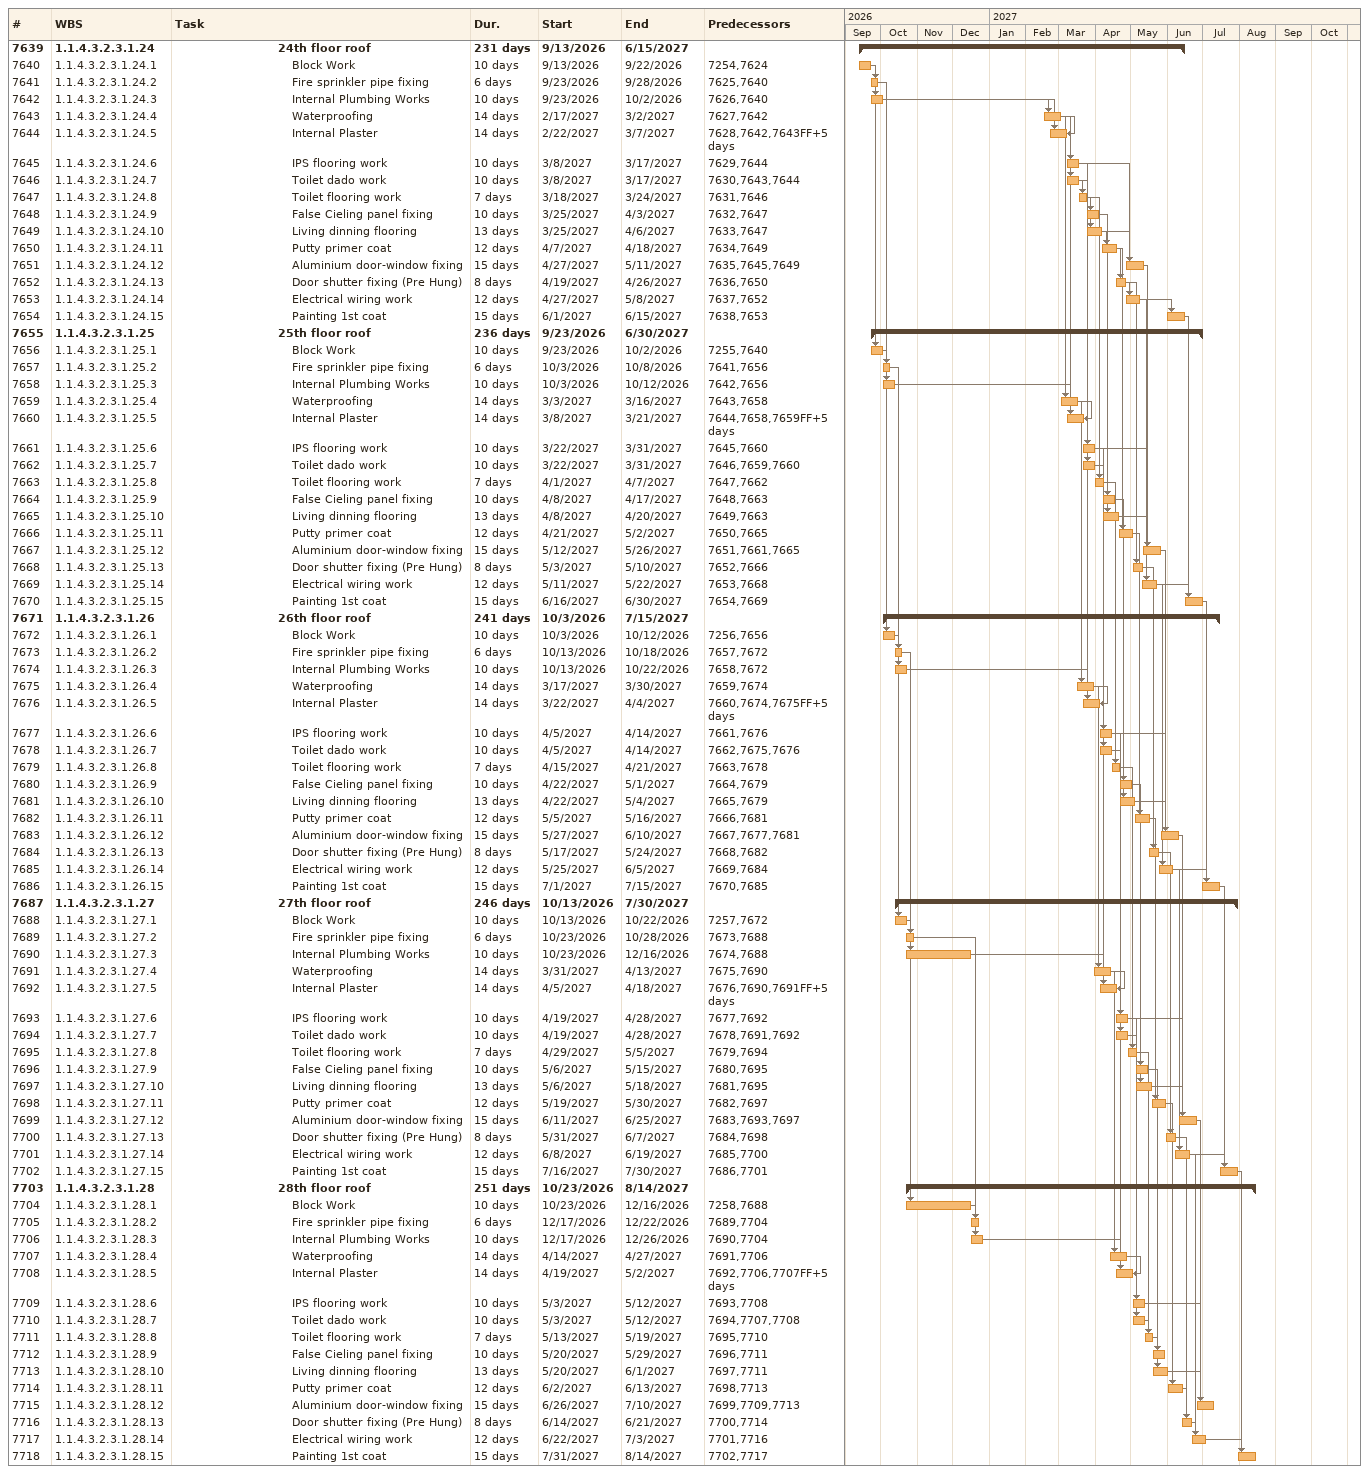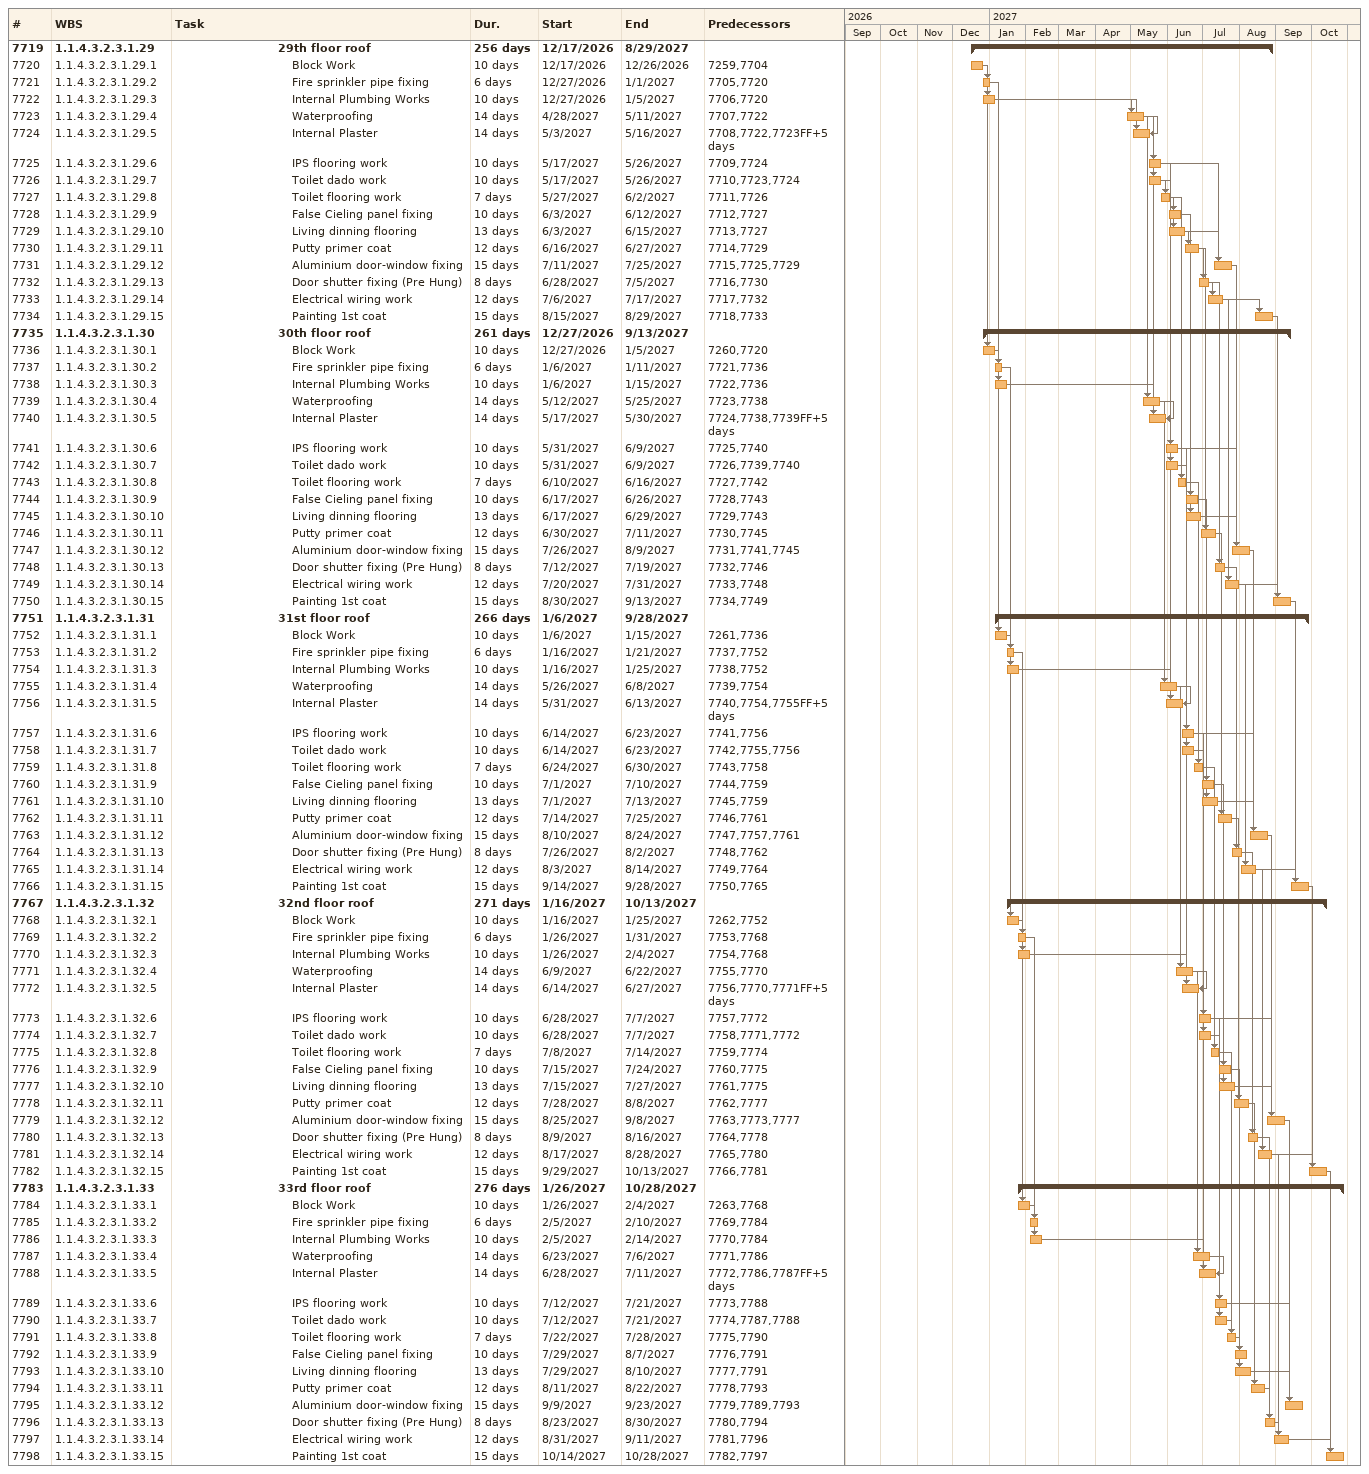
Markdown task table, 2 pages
| ID | WBS | Task | Duration | Start | Finish | Predecessors |
|---|---|---|---|---|---|---|
| 7639 | 1.1.4.3.2.3.1.24 | **24th floor roof** | 231d | 2026-09-13 | 2027-06-15 |  |
| 7640 | 1.1.4.3.2.3.1.24.1 | Block Work | 10d | 2026-09-13 | 2026-09-22 | 7254, 7624 |
| 7641 | 1.1.4.3.2.3.1.24.2 | Fire sprinkler pipe fixing | 6d | 2026-09-23 | 2026-09-28 | 7625, 7640 |
| 7642 | 1.1.4.3.2.3.1.24.3 | Internal Plumbing Works | 10d | 2026-09-23 | 2026-10-02 | 7626, 7640 |
| 7643 | 1.1.4.3.2.3.1.24.4 | Waterproofing | 14d | 2027-02-17 | 2027-03-02 | 7627, 7642 |
| 7644 | 1.1.4.3.2.3.1.24.5 | Internal Plaster | 14d | 2027-02-22 | 2027-03-07 | 7628, 7642, 7643FF+5d |
| 7645 | 1.1.4.3.2.3.1.24.6 | IPS flooring work | 10d | 2027-03-08 | 2027-03-17 | 7629, 7644 |
| 7646 | 1.1.4.3.2.3.1.24.7 | Toilet dado work | 10d | 2027-03-08 | 2027-03-17 | 7630, 7643, 7644 |
| 7647 | 1.1.4.3.2.3.1.24.8 | Toilet flooring work | 7d | 2027-03-18 | 2027-03-24 | 7631, 7646 |
| 7648 | 1.1.4.3.2.3.1.24.9 | False Cieling panel fixing | 10d | 2027-03-25 | 2027-04-03 | 7632, 7647 |
| 7649 | 1.1.4.3.2.3.1.24.10 | Living dinning flooring | 13d | 2027-03-25 | 2027-04-06 | 7633, 7647 |
| 7650 | 1.1.4.3.2.3.1.24.11 | Putty primer coat | 12d | 2027-04-07 | 2027-04-18 | 7634, 7649 |
| 7651 | 1.1.4.3.2.3.1.24.12 | Aluminium door-window fixing | 15d | 2027-04-27 | 2027-05-11 | 7635, 7645, 7649 |
| 7652 | 1.1.4.3.2.3.1.24.13 | Door shutter fixing (Pre Hung) | 8d | 2027-04-19 | 2027-04-26 | 7636, 7650 |
| 7653 | 1.1.4.3.2.3.1.24.14 | Electrical wiring work | 12d | 2027-04-27 | 2027-05-08 | 7637, 7652 |
| 7654 | 1.1.4.3.2.3.1.24.15 | Painting 1st coat | 15d | 2027-06-01 | 2027-06-15 | 7638, 7653 |
| 7655 | 1.1.4.3.2.3.1.25 | **25th floor roof** | 236d | 2026-09-23 | 2027-06-30 |  |
| 7656 | 1.1.4.3.2.3.1.25.1 | Block Work | 10d | 2026-09-23 | 2026-10-02 | 7255, 7640 |
| 7657 | 1.1.4.3.2.3.1.25.2 | Fire sprinkler pipe fixing | 6d | 2026-10-03 | 2026-10-08 | 7641, 7656 |
| 7658 | 1.1.4.3.2.3.1.25.3 | Internal Plumbing Works | 10d | 2026-10-03 | 2026-10-12 | 7642, 7656 |
| 7659 | 1.1.4.3.2.3.1.25.4 | Waterproofing | 14d | 2027-03-03 | 2027-03-16 | 7643, 7658 |
| 7660 | 1.1.4.3.2.3.1.25.5 | Internal Plaster | 14d | 2027-03-08 | 2027-03-21 | 7644, 7658, 7659FF+5d |
| 7661 | 1.1.4.3.2.3.1.25.6 | IPS flooring work | 10d | 2027-03-22 | 2027-03-31 | 7645, 7660 |
| 7662 | 1.1.4.3.2.3.1.25.7 | Toilet dado work | 10d | 2027-03-22 | 2027-03-31 | 7646, 7659, 7660 |
| 7663 | 1.1.4.3.2.3.1.25.8 | Toilet flooring work | 7d | 2027-04-01 | 2027-04-07 | 7647, 7662 |
| 7664 | 1.1.4.3.2.3.1.25.9 | False Cieling panel fixing | 10d | 2027-04-08 | 2027-04-17 | 7648, 7663 |
| 7665 | 1.1.4.3.2.3.1.25.10 | Living dinning flooring | 13d | 2027-04-08 | 2027-04-20 | 7649, 7663 |
| 7666 | 1.1.4.3.2.3.1.25.11 | Putty primer coat | 12d | 2027-04-21 | 2027-05-02 | 7650, 7665 |
| 7667 | 1.1.4.3.2.3.1.25.12 | Aluminium door-window fixing | 15d | 2027-05-12 | 2027-05-26 | 7651, 7661, 7665 |
| 7668 | 1.1.4.3.2.3.1.25.13 | Door shutter fixing (Pre Hung) | 8d | 2027-05-03 | 2027-05-10 | 7652, 7666 |
| 7669 | 1.1.4.3.2.3.1.25.14 | Electrical wiring work | 12d | 2027-05-11 | 2027-05-22 | 7653, 7668 |
| 7670 | 1.1.4.3.2.3.1.25.15 | Painting 1st coat | 15d | 2027-06-16 | 2027-06-30 | 7654, 7669 |
| 7671 | 1.1.4.3.2.3.1.26 | **26th floor roof** | 241d | 2026-10-03 | 2027-07-15 |  |
| 7672 | 1.1.4.3.2.3.1.26.1 | Block Work | 10d | 2026-10-03 | 2026-10-12 | 7256, 7656 |
| 7673 | 1.1.4.3.2.3.1.26.2 | Fire sprinkler pipe fixing | 6d | 2026-10-13 | 2026-10-18 | 7657, 7672 |
| 7674 | 1.1.4.3.2.3.1.26.3 | Internal Plumbing Works | 10d | 2026-10-13 | 2026-10-22 | 7658, 7672 |
| 7675 | 1.1.4.3.2.3.1.26.4 | Waterproofing | 14d | 2027-03-17 | 2027-03-30 | 7659, 7674 |
| 7676 | 1.1.4.3.2.3.1.26.5 | Internal Plaster | 14d | 2027-03-22 | 2027-04-04 | 7660, 7674, 7675FF+5d |
| 7677 | 1.1.4.3.2.3.1.26.6 | IPS flooring work | 10d | 2027-04-05 | 2027-04-14 | 7661, 7676 |
| 7678 | 1.1.4.3.2.3.1.26.7 | Toilet dado work | 10d | 2027-04-05 | 2027-04-14 | 7662, 7675, 7676 |
| 7679 | 1.1.4.3.2.3.1.26.8 | Toilet flooring work | 7d | 2027-04-15 | 2027-04-21 | 7663, 7678 |
| 7680 | 1.1.4.3.2.3.1.26.9 | False Cieling panel fixing | 10d | 2027-04-22 | 2027-05-01 | 7664, 7679 |
| 7681 | 1.1.4.3.2.3.1.26.10 | Living dinning flooring | 13d | 2027-04-22 | 2027-05-04 | 7665, 7679 |
| 7682 | 1.1.4.3.2.3.1.26.11 | Putty primer coat | 12d | 2027-05-05 | 2027-05-16 | 7666, 7681 |
| 7683 | 1.1.4.3.2.3.1.26.12 | Aluminium door-window fixing | 15d | 2027-05-27 | 2027-06-10 | 7667, 7677, 7681 |
| 7684 | 1.1.4.3.2.3.1.26.13 | Door shutter fixing (Pre Hung) | 8d | 2027-05-17 | 2027-05-24 | 7668, 7682 |
| 7685 | 1.1.4.3.2.3.1.26.14 | Electrical wiring work | 12d | 2027-05-25 | 2027-06-05 | 7669, 7684 |
| 7686 | 1.1.4.3.2.3.1.26.15 | Painting 1st coat | 15d | 2027-07-01 | 2027-07-15 | 7670, 7685 |
| 7687 | 1.1.4.3.2.3.1.27 | **27th floor roof** | 246d | 2026-10-13 | 2027-07-30 |  |
| 7688 | 1.1.4.3.2.3.1.27.1 | Block Work | 10d | 2026-10-13 | 2026-10-22 | 7257, 7672 |
| 7689 | 1.1.4.3.2.3.1.27.2 | Fire sprinkler pipe fixing | 6d | 2026-10-23 | 2026-10-28 | 7673, 7688 |
| 7690 | 1.1.4.3.2.3.1.27.3 | Internal Plumbing Works | 10d | 2026-10-23 | 2026-12-16 | 7674, 7688 |
| 7691 | 1.1.4.3.2.3.1.27.4 | Waterproofing | 14d | 2027-03-31 | 2027-04-13 | 7675, 7690 |
| 7692 | 1.1.4.3.2.3.1.27.5 | Internal Plaster | 14d | 2027-04-05 | 2027-04-18 | 7676, 7690, 7691FF+5d |
| 7693 | 1.1.4.3.2.3.1.27.6 | IPS flooring work | 10d | 2027-04-19 | 2027-04-28 | 7677, 7692 |
| 7694 | 1.1.4.3.2.3.1.27.7 | Toilet dado work | 10d | 2027-04-19 | 2027-04-28 | 7678, 7691, 7692 |
| 7695 | 1.1.4.3.2.3.1.27.8 | Toilet flooring work | 7d | 2027-04-29 | 2027-05-05 | 7679, 7694 |
| 7696 | 1.1.4.3.2.3.1.27.9 | False Cieling panel fixing | 10d | 2027-05-06 | 2027-05-15 | 7680, 7695 |
| 7697 | 1.1.4.3.2.3.1.27.10 | Living dinning flooring | 13d | 2027-05-06 | 2027-05-18 | 7681, 7695 |
| 7698 | 1.1.4.3.2.3.1.27.11 | Putty primer coat | 12d | 2027-05-19 | 2027-05-30 | 7682, 7697 |
| 7699 | 1.1.4.3.2.3.1.27.12 | Aluminium door-window fixing | 15d | 2027-06-11 | 2027-06-25 | 7683, 7693, 7697 |
| 7700 | 1.1.4.3.2.3.1.27.13 | Door shutter fixing (Pre Hung) | 8d | 2027-05-31 | 2027-06-07 | 7684, 7698 |
| 7701 | 1.1.4.3.2.3.1.27.14 | Electrical wiring work | 12d | 2027-06-08 | 2027-06-19 | 7685, 7700 |
| 7702 | 1.1.4.3.2.3.1.27.15 | Painting 1st coat | 15d | 2027-07-16 | 2027-07-30 | 7686, 7701 |
| 7703 | 1.1.4.3.2.3.1.28 | **28th floor roof** | 251d | 2026-10-23 | 2027-08-14 |  |
| 7704 | 1.1.4.3.2.3.1.28.1 | Block Work | 10d | 2026-10-23 | 2026-12-16 | 7258, 7688 |
| 7705 | 1.1.4.3.2.3.1.28.2 | Fire sprinkler pipe fixing | 6d | 2026-12-17 | 2026-12-22 | 7689, 7704 |
| 7706 | 1.1.4.3.2.3.1.28.3 | Internal Plumbing Works | 10d | 2026-12-17 | 2026-12-26 | 7690, 7704 |
| 7707 | 1.1.4.3.2.3.1.28.4 | Waterproofing | 14d | 2027-04-14 | 2027-04-27 | 7691, 7706 |
| 7708 | 1.1.4.3.2.3.1.28.5 | Internal Plaster | 14d | 2027-04-19 | 2027-05-02 | 7692, 7706, 7707FF+5d |
| 7709 | 1.1.4.3.2.3.1.28.6 | IPS flooring work | 10d | 2027-05-03 | 2027-05-12 | 7693, 7708 |
| 7710 | 1.1.4.3.2.3.1.28.7 | Toilet dado work | 10d | 2027-05-03 | 2027-05-12 | 7694, 7707, 7708 |
| 7711 | 1.1.4.3.2.3.1.28.8 | Toilet flooring work | 7d | 2027-05-13 | 2027-05-19 | 7695, 7710 |
| 7712 | 1.1.4.3.2.3.1.28.9 | False Cieling panel fixing | 10d | 2027-05-20 | 2027-05-29 | 7696, 7711 |
| 7713 | 1.1.4.3.2.3.1.28.10 | Living dinning flooring | 13d | 2027-05-20 | 2027-06-01 | 7697, 7711 |
| 7714 | 1.1.4.3.2.3.1.28.11 | Putty primer coat | 12d | 2027-06-02 | 2027-06-13 | 7698, 7713 |
| 7715 | 1.1.4.3.2.3.1.28.12 | Aluminium door-window fixing | 15d | 2027-06-26 | 2027-07-10 | 7699, 7709, 7713 |
| 7716 | 1.1.4.3.2.3.1.28.13 | Door shutter fixing (Pre Hung) | 8d | 2027-06-14 | 2027-06-21 | 7700, 7714 |
| 7717 | 1.1.4.3.2.3.1.28.14 | Electrical wiring work | 12d | 2027-06-22 | 2027-07-03 | 7701, 7716 |
| 7718 | 1.1.4.3.2.3.1.28.15 | Painting 1st coat | 15d | 2027-07-31 | 2027-08-14 | 7702, 7717 |
| 7719 | 1.1.4.3.2.3.1.29 | **29th floor roof** | 256d | 2026-12-17 | 2027-08-29 |  |
| 7720 | 1.1.4.3.2.3.1.29.1 | Block Work | 10d | 2026-12-17 | 2026-12-26 | 7259, 7704 |
| 7721 | 1.1.4.3.2.3.1.29.2 | Fire sprinkler pipe fixing | 6d | 2026-12-27 | 2027-01-01 | 7705, 7720 |
| 7722 | 1.1.4.3.2.3.1.29.3 | Internal Plumbing Works | 10d | 2026-12-27 | 2027-01-05 | 7706, 7720 |
| 7723 | 1.1.4.3.2.3.1.29.4 | Waterproofing | 14d | 2027-04-28 | 2027-05-11 | 7707, 7722 |
| 7724 | 1.1.4.3.2.3.1.29.5 | Internal Plaster | 14d | 2027-05-03 | 2027-05-16 | 7708, 7722, 7723FF+5d |
| 7725 | 1.1.4.3.2.3.1.29.6 | IPS flooring work | 10d | 2027-05-17 | 2027-05-26 | 7709, 7724 |
| 7726 | 1.1.4.3.2.3.1.29.7 | Toilet dado work | 10d | 2027-05-17 | 2027-05-26 | 7710, 7723, 7724 |
| 7727 | 1.1.4.3.2.3.1.29.8 | Toilet flooring work | 7d | 2027-05-27 | 2027-06-02 | 7711, 7726 |
| 7728 | 1.1.4.3.2.3.1.29.9 | False Cieling panel fixing | 10d | 2027-06-03 | 2027-06-12 | 7712, 7727 |
| 7729 | 1.1.4.3.2.3.1.29.10 | Living dinning flooring | 13d | 2027-06-03 | 2027-06-15 | 7713, 7727 |
| 7730 | 1.1.4.3.2.3.1.29.11 | Putty primer coat | 12d | 2027-06-16 | 2027-06-27 | 7714, 7729 |
| 7731 | 1.1.4.3.2.3.1.29.12 | Aluminium door-window fixing | 15d | 2027-07-11 | 2027-07-25 | 7715, 7725, 7729 |
| 7732 | 1.1.4.3.2.3.1.29.13 | Door shutter fixing (Pre Hung) | 8d | 2027-06-28 | 2027-07-05 | 7716, 7730 |
| 7733 | 1.1.4.3.2.3.1.29.14 | Electrical wiring work | 12d | 2027-07-06 | 2027-07-17 | 7717, 7732 |
| 7734 | 1.1.4.3.2.3.1.29.15 | Painting 1st coat | 15d | 2027-08-15 | 2027-08-29 | 7718, 7733 |
| 7735 | 1.1.4.3.2.3.1.30 | **30th floor roof** | 261d | 2026-12-27 | 2027-09-13 |  |
| 7736 | 1.1.4.3.2.3.1.30.1 | Block Work | 10d | 2026-12-27 | 2027-01-05 | 7260, 7720 |
| 7737 | 1.1.4.3.2.3.1.30.2 | Fire sprinkler pipe fixing | 6d | 2027-01-06 | 2027-01-11 | 7721, 7736 |
| 7738 | 1.1.4.3.2.3.1.30.3 | Internal Plumbing Works | 10d | 2027-01-06 | 2027-01-15 | 7722, 7736 |
| 7739 | 1.1.4.3.2.3.1.30.4 | Waterproofing | 14d | 2027-05-12 | 2027-05-25 | 7723, 7738 |
| 7740 | 1.1.4.3.2.3.1.30.5 | Internal Plaster | 14d | 2027-05-17 | 2027-05-30 | 7724, 7738, 7739FF+5d |
| 7741 | 1.1.4.3.2.3.1.30.6 | IPS flooring work | 10d | 2027-05-31 | 2027-06-09 | 7725, 7740 |
| 7742 | 1.1.4.3.2.3.1.30.7 | Toilet dado work | 10d | 2027-05-31 | 2027-06-09 | 7726, 7739, 7740 |
| 7743 | 1.1.4.3.2.3.1.30.8 | Toilet flooring work | 7d | 2027-06-10 | 2027-06-16 | 7727, 7742 |
| 7744 | 1.1.4.3.2.3.1.30.9 | False Cieling panel fixing | 10d | 2027-06-17 | 2027-06-26 | 7728, 7743 |
| 7745 | 1.1.4.3.2.3.1.30.10 | Living dinning flooring | 13d | 2027-06-17 | 2027-06-29 | 7729, 7743 |
| 7746 | 1.1.4.3.2.3.1.30.11 | Putty primer coat | 12d | 2027-06-30 | 2027-07-11 | 7730, 7745 |
| 7747 | 1.1.4.3.2.3.1.30.12 | Aluminium door-window fixing | 15d | 2027-07-26 | 2027-08-09 | 7731, 7741, 7745 |
| 7748 | 1.1.4.3.2.3.1.30.13 | Door shutter fixing (Pre Hung) | 8d | 2027-07-12 | 2027-07-19 | 7732, 7746 |
| 7749 | 1.1.4.3.2.3.1.30.14 | Electrical wiring work | 12d | 2027-07-20 | 2027-07-31 | 7733, 7748 |
| 7750 | 1.1.4.3.2.3.1.30.15 | Painting 1st coat | 15d | 2027-08-30 | 2027-09-13 | 7734, 7749 |
| 7751 | 1.1.4.3.2.3.1.31 | **31st floor roof** | 266d | 2027-01-06 | 2027-09-28 |  |
| 7752 | 1.1.4.3.2.3.1.31.1 | Block Work | 10d | 2027-01-06 | 2027-01-15 | 7261, 7736 |
| 7753 | 1.1.4.3.2.3.1.31.2 | Fire sprinkler pipe fixing | 6d | 2027-01-16 | 2027-01-21 | 7737, 7752 |
| 7754 | 1.1.4.3.2.3.1.31.3 | Internal Plumbing Works | 10d | 2027-01-16 | 2027-01-25 | 7738, 7752 |
| 7755 | 1.1.4.3.2.3.1.31.4 | Waterproofing | 14d | 2027-05-26 | 2027-06-08 | 7739, 7754 |
| 7756 | 1.1.4.3.2.3.1.31.5 | Internal Plaster | 14d | 2027-05-31 | 2027-06-13 | 7740, 7754, 7755FF+5d |
| 7757 | 1.1.4.3.2.3.1.31.6 | IPS flooring work | 10d | 2027-06-14 | 2027-06-23 | 7741, 7756 |
| 7758 | 1.1.4.3.2.3.1.31.7 | Toilet dado work | 10d | 2027-06-14 | 2027-06-23 | 7742, 7755, 7756 |
| 7759 | 1.1.4.3.2.3.1.31.8 | Toilet flooring work | 7d | 2027-06-24 | 2027-06-30 | 7743, 7758 |
| 7760 | 1.1.4.3.2.3.1.31.9 | False Cieling panel fixing | 10d | 2027-07-01 | 2027-07-10 | 7744, 7759 |
| 7761 | 1.1.4.3.2.3.1.31.10 | Living dinning flooring | 13d | 2027-07-01 | 2027-07-13 | 7745, 7759 |
| 7762 | 1.1.4.3.2.3.1.31.11 | Putty primer coat | 12d | 2027-07-14 | 2027-07-25 | 7746, 7761 |
| 7763 | 1.1.4.3.2.3.1.31.12 | Aluminium door-window fixing | 15d | 2027-08-10 | 2027-08-24 | 7747, 7757, 7761 |
| 7764 | 1.1.4.3.2.3.1.31.13 | Door shutter fixing (Pre Hung) | 8d | 2027-07-26 | 2027-08-02 | 7748, 7762 |
| 7765 | 1.1.4.3.2.3.1.31.14 | Electrical wiring work | 12d | 2027-08-03 | 2027-08-14 | 7749, 7764 |
| 7766 | 1.1.4.3.2.3.1.31.15 | Painting 1st coat | 15d | 2027-09-14 | 2027-09-28 | 7750, 7765 |
| 7767 | 1.1.4.3.2.3.1.32 | **32nd floor roof** | 271d | 2027-01-16 | 2027-10-13 |  |
| 7768 | 1.1.4.3.2.3.1.32.1 | Block Work | 10d | 2027-01-16 | 2027-01-25 | 7262, 7752 |
| 7769 | 1.1.4.3.2.3.1.32.2 | Fire sprinkler pipe fixing | 6d | 2027-01-26 | 2027-01-31 | 7753, 7768 |
| 7770 | 1.1.4.3.2.3.1.32.3 | Internal Plumbing Works | 10d | 2027-01-26 | 2027-02-04 | 7754, 7768 |
| 7771 | 1.1.4.3.2.3.1.32.4 | Waterproofing | 14d | 2027-06-09 | 2027-06-22 | 7755, 7770 |
| 7772 | 1.1.4.3.2.3.1.32.5 | Internal Plaster | 14d | 2027-06-14 | 2027-06-27 | 7756, 7770, 7771FF+5d |
| 7773 | 1.1.4.3.2.3.1.32.6 | IPS flooring work | 10d | 2027-06-28 | 2027-07-07 | 7757, 7772 |
| 7774 | 1.1.4.3.2.3.1.32.7 | Toilet dado work | 10d | 2027-06-28 | 2027-07-07 | 7758, 7771, 7772 |
| 7775 | 1.1.4.3.2.3.1.32.8 | Toilet flooring work | 7d | 2027-07-08 | 2027-07-14 | 7759, 7774 |
| 7776 | 1.1.4.3.2.3.1.32.9 | False Cieling panel fixing | 10d | 2027-07-15 | 2027-07-24 | 7760, 7775 |
| 7777 | 1.1.4.3.2.3.1.32.10 | Living dinning flooring | 13d | 2027-07-15 | 2027-07-27 | 7761, 7775 |
| 7778 | 1.1.4.3.2.3.1.32.11 | Putty primer coat | 12d | 2027-07-28 | 2027-08-08 | 7762, 7777 |
| 7779 | 1.1.4.3.2.3.1.32.12 | Aluminium door-window fixing | 15d | 2027-08-25 | 2027-09-08 | 7763, 7773, 7777 |
| 7780 | 1.1.4.3.2.3.1.32.13 | Door shutter fixing (Pre Hung) | 8d | 2027-08-09 | 2027-08-16 | 7764, 7778 |
| 7781 | 1.1.4.3.2.3.1.32.14 | Electrical wiring work | 12d | 2027-08-17 | 2027-08-28 | 7765, 7780 |
| 7782 | 1.1.4.3.2.3.1.32.15 | Painting 1st coat | 15d | 2027-09-29 | 2027-10-13 | 7766, 7781 |
| 7783 | 1.1.4.3.2.3.1.33 | **33rd floor roof** | 276d | 2027-01-26 | 2027-10-28 |  |
| 7784 | 1.1.4.3.2.3.1.33.1 | Block Work | 10d | 2027-01-26 | 2027-02-04 | 7263, 7768 |
| 7785 | 1.1.4.3.2.3.1.33.2 | Fire sprinkler pipe fixing | 6d | 2027-02-05 | 2027-02-10 | 7769, 7784 |
| 7786 | 1.1.4.3.2.3.1.33.3 | Internal Plumbing Works | 10d | 2027-02-05 | 2027-02-14 | 7770, 7784 |
| 7787 | 1.1.4.3.2.3.1.33.4 | Waterproofing | 14d | 2027-06-23 | 2027-07-06 | 7771, 7786 |
| 7788 | 1.1.4.3.2.3.1.33.5 | Internal Plaster | 14d | 2027-06-28 | 2027-07-11 | 7772, 7786, 7787FF+5d |
| 7789 | 1.1.4.3.2.3.1.33.6 | IPS flooring work | 10d | 2027-07-12 | 2027-07-21 | 7773, 7788 |
| 7790 | 1.1.4.3.2.3.1.33.7 | Toilet dado work | 10d | 2027-07-12 | 2027-07-21 | 7774, 7787, 7788 |
| 7791 | 1.1.4.3.2.3.1.33.8 | Toilet flooring work | 7d | 2027-07-22 | 2027-07-28 | 7775, 7790 |
| 7792 | 1.1.4.3.2.3.1.33.9 | False Cieling panel fixing | 10d | 2027-07-29 | 2027-08-07 | 7776, 7791 |
| 7793 | 1.1.4.3.2.3.1.33.10 | Living dinning flooring | 13d | 2027-07-29 | 2027-08-10 | 7777, 7791 |
| 7794 | 1.1.4.3.2.3.1.33.11 | Putty primer coat | 12d | 2027-08-11 | 2027-08-22 | 7778, 7793 |
| 7795 | 1.1.4.3.2.3.1.33.12 | Aluminium door-window fixing | 15d | 2027-09-09 | 2027-09-23 | 7779, 7789, 7793 |
| 7796 | 1.1.4.3.2.3.1.33.13 | Door shutter fixing (Pre Hung) | 8d | 2027-08-23 | 2027-08-30 | 7780, 7794 |
| 7797 | 1.1.4.3.2.3.1.33.14 | Electrical wiring work | 12d | 2027-08-31 | 2027-09-11 | 7781, 7796 |
| 7798 | 1.1.4.3.2.3.1.33.15 | Painting 1st coat | 15d | 2027-10-14 | 2027-10-28 | 7782, 7797 |
